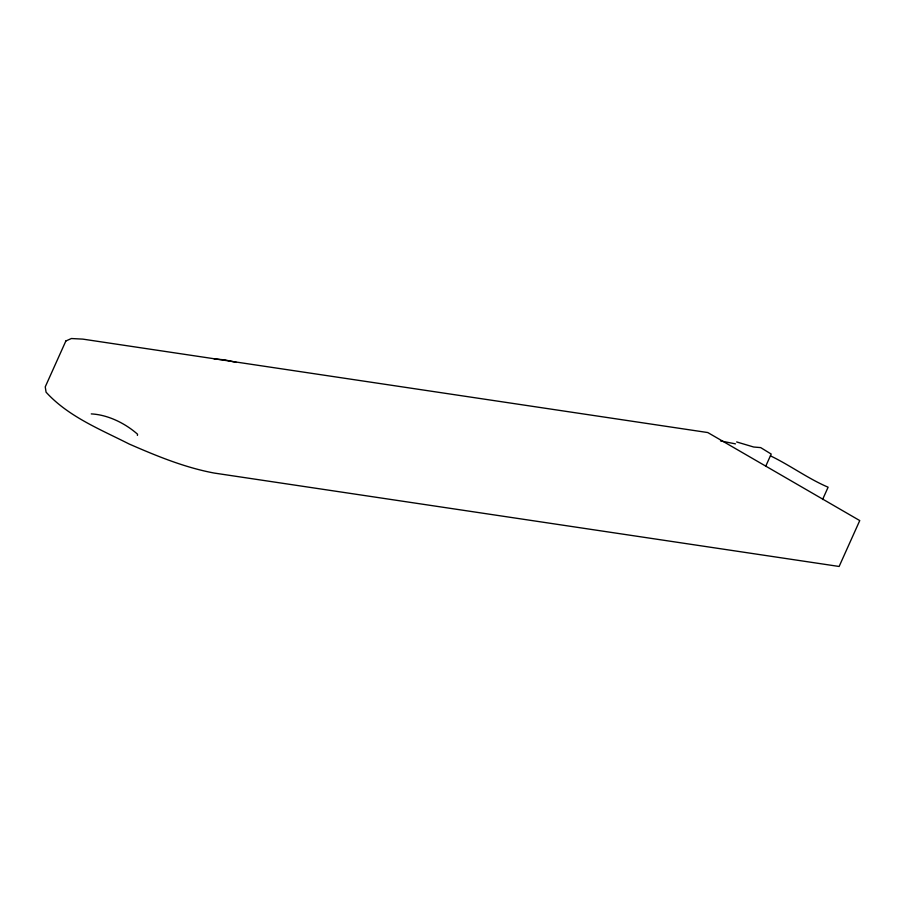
<?xml version="1.0" encoding="UTF-8"?>
<svg xmlns="http://www.w3.org/2000/svg" width="905" height="905" viewBox="0 0 905 905"><rect width="100%" height="100%" fill="white"/><g stroke="black" fill="none" stroke-linecap="round" stroke-linejoin="round"><path stroke-width="1.36" d="M137.402 435.407L137.56 434.23C125.139 423.235 107.876 414.75 91.269 413.902M765.653 466.403L771.196 454.061L760.698 447.613L753.661 447.013L736.647 441.945M822.566 499.537L828.109 487.207C808.018 478.643 790.257 465.362 770.46 455.86M214.1 358.912L224.87 359.885L236.42 362.43M720.504 440.916L735.46 443.869M65.873 340.97L45.25 386.854L46.065 392.17C68.316 416.617 100.229 429.321 129.144 444.004C156.61 455.973 184.609 467.534 214.191 473.055L839.127 566.473L859.75 520.579L707.8 432.556L82.864 339.126L71.393 338.527L65.873 340.97"/></g></svg>
